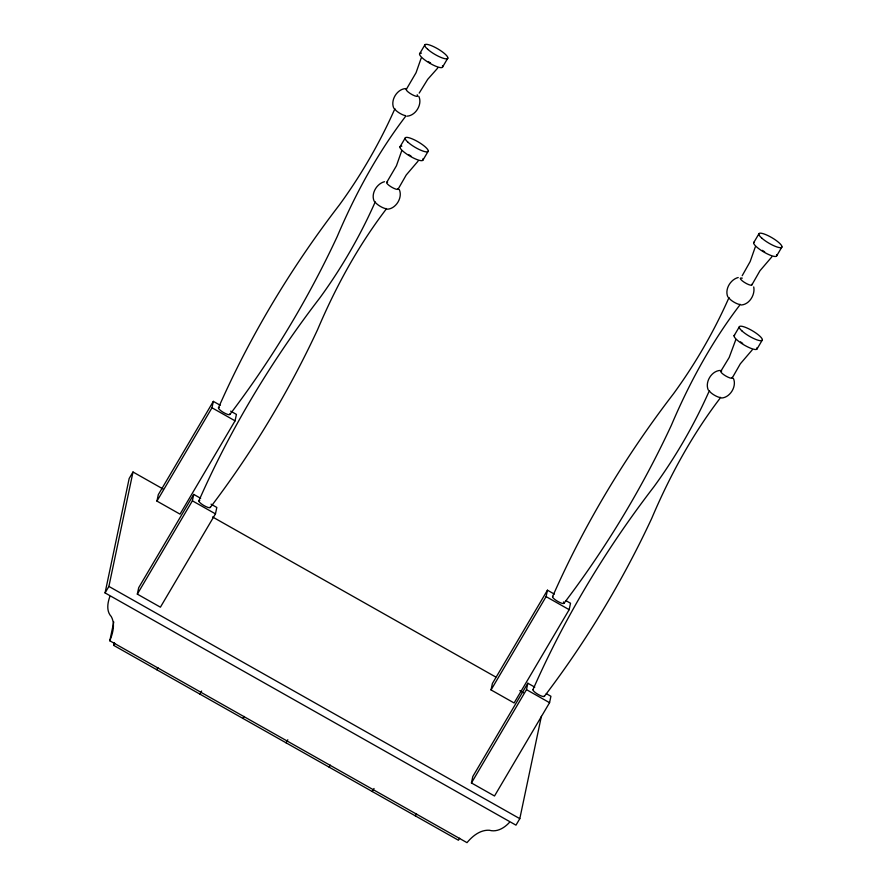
<?xml version="1.0" encoding="UTF-8"?>
<svg xmlns="http://www.w3.org/2000/svg" width="887" height="887" viewBox="0 0 887 887"><rect width="100%" height="100%" fill="white"/><g stroke="black" fill="none" stroke-linecap="round" stroke-linejoin="round"><path stroke-width="1.33" d="M541.369 716.363L519.804 818.668L515.979 825.154L105.065 592.915L129.169 478.492L133.006 472.006L163.13 489.036M105.065 592.915L108.89 586.418L133.006 472.006M509.426 822.426C504.459 827.926 496.942 832.472 489.302 830.243C480.233 829.755 472.483 836.053 466.994 842.65L109.811 640.78L113.78 621.964M459.632 838.215L458.435 840.233L113.636 645.359L114.201 642.698M211.039 504.182L216.816 507.442L215.463 513.861L160.414 607.174L137.33 594.124L138.694 587.704L193.732 494.392L200.662 498.306M230.653 411.147L236.419 414.406L235.066 420.837L180.017 514.138L156.944 501.1L158.296 494.669L213.335 401.367L220.264 405.281M137.33 594.124L192.379 500.822L193.732 494.392M156.944 501.1L211.982 407.787L213.335 401.367M546.303 693.656L550.916 696.273L549.563 702.692L494.514 795.994L471.44 782.955L472.793 776.524L527.843 683.223L534.761 687.137M565.906 600.632L570.518 603.238L569.166 609.668L514.116 702.97L491.043 689.931L492.396 683.5L547.445 590.199L554.364 594.113M471.44 782.955L526.49 689.654L527.843 683.223M491.043 689.931L546.093 596.618L547.445 590.199M421.203 58.054L416.047 72.745L406.235 89.509M401.6 151.089L396.445 165.769L386.632 182.534M755.314 246.885L750.158 261.576L742.208 275.691M735.711 339.921L729.169 357.516L720.743 371.365M109.844 596.596C107.538 602.96 106.185 611.176 111.285 616.598C115.41 624.16 112.815 633.296 109.811 640.78M218.435 407.843C250.267 335.585 291.258 267.486 339.399 204.93C361.242 174.95 379.913 142.652 394.903 108.713A6.641 1.563 30.5 0 0 398.851 112.682A6.641 1.563 30.5 0 0 405.503 115.609M198.832 500.867C230.664 428.621 271.655 360.521 319.797 297.965C341.639 267.985 360.31 235.687 375.301 201.748A6.641 1.563 30.5 0 0 375.412 202.269M552.534 596.674C584.367 524.417 625.368 456.317 673.499 393.761C695.353 363.781 714.024 331.483 729.014 297.544A6.641 1.563 30.5 0 0 733.693 301.968A6.641 1.563 30.5 0 0 740.268 304.374M532.932 689.698C564.764 617.441 605.766 549.341 653.896 486.797C675.75 456.805 694.421 424.507 709.412 390.579A6.641 1.563 30.5 0 0 714.09 395.003A6.641 1.563 30.5 0 0 720.665 397.398M398.174 189.053L406.224 174.994L418.099 161.101M751.888 284.86L759.926 270.79L771.812 256.897M732.274 377.884L740.323 363.814L752.209 349.921M419.185 93.124L427.711 79.331L437.712 68.066M419.573 53.874L424.751 45.082M442.646 66.913L447.835 58.121M399.959 146.898L405.148 138.117M113.636 645.359L114.822 643.341M423.044 159.948L428.233 151.156M156.733 669.718L157.93 667.7M199.83 694.077L201.626 691.051M242.938 718.437L244.125 716.419M286.035 742.796L287.82 739.769M329.132 767.155L330.33 765.137M372.241 791.514L374.026 788.488M415.338 815.874L416.524 813.856M753.673 242.705L758.862 233.913M776.746 255.744L781.935 246.952M734.07 335.729L739.259 326.937M757.143 348.779L762.332 339.987M405.692 116.241C377.585 153.063 355.277 193.998 337.204 236.574C307.922 299.429 271.91 359.146 229.966 414.362M386.089 209.277C357.982 246.098 335.674 287.022 317.601 329.609C288.319 392.464 252.307 452.17 210.363 507.386M739.802 305.073C711.684 341.894 689.376 382.829 671.304 425.405C642.033 488.26 606.021 547.978 564.077 603.193M720.189 398.108C692.082 434.918 669.774 475.853 651.701 518.429C622.43 581.295 586.418 641.002 544.474 696.217M384.503 181.713C376.82 183.598 370.655 193.721 374.203 201.271M738.217 277.52C730.533 279.394 724.369 289.517 727.905 297.067M405.791 88.567C397.099 88.922 390.136 100.331 393.806 108.236M406.889 116.175C415.582 115.82 422.545 104.422 418.886 96.506M387.286 209.21C395.979 208.855 402.942 197.446 399.272 189.541M741 305.006C749.327 304.696 755.358 294.684 753.728 286.933M720.288 370.422C711.607 370.777 704.633 382.186 708.303 390.092M721.397 398.03C730.079 397.686 737.053 386.277 733.383 378.361M211.982 407.787L235.066 420.837M546.093 596.618L569.166 609.668M192.379 500.822L215.463 513.861M526.49 689.654L549.563 702.692M212.536 516.955L495.722 677.003M519.815 690.629L523.43 692.669M108.89 586.418L519.804 818.668M417.178 94.787A6.641 1.563 30.5 0 1 412.422 94.787A6.641 1.563 30.5 0 1 406.523 89.199M442.425 65.86A13.294 3.116 30.5 0 1 428.931 62.733A13.294 3.116 30.5 0 1 421.458 53.142M430.561 62.966A10.655 2.506 30.5 0 1 428.188 61.536M229.866 413.83A6.641 1.563 30.5 0 1 223.114 412.267A6.641 1.563 30.5 0 1 219.377 407.477M732.174 377.363A6.641 1.563 30.5 0 1 725.422 375.789A6.641 1.563 30.5 0 1 721.685 370.999M756.933 347.726A13.294 3.116 30.5 0 1 744.936 345.464A13.294 3.116 30.5 0 1 734.636 335.12M742.685 343.391A10.655 2.506 30.5 0 1 740.512 341.872M544.363 695.696A6.641 1.563 30.5 0 1 538.365 694.565A6.641 1.563 30.5 0 1 533.22 689.399M386.555 208.567A6.641 1.563 30.5 0 1 381.488 207.026A6.641 1.563 30.5 0 1 375.911 202.99M398.063 188.532A6.641 1.563 30.5 0 1 391.311 186.969A6.641 1.563 30.5 0 1 387.575 182.168M422.822 158.895A13.294 3.116 30.5 0 1 409.328 155.757A13.294 3.116 30.5 0 1 401.844 146.167M410.958 156.001A10.655 2.506 30.5 0 1 408.585 154.56M210.252 506.865A6.641 1.563 30.5 0 1 203.511 505.302A6.641 1.563 30.5 0 1 199.775 500.501M751.777 284.328A6.641 1.563 30.5 0 1 744.293 282.31A6.641 1.563 30.5 0 1 742.275 278.152M776.535 254.691A13.294 3.116 30.5 0 1 764.539 252.44A13.294 3.116 30.5 0 1 754.238 242.096M764.672 251.797A10.655 2.506 30.5 0 1 762.299 250.356M563.467 601.951A6.641 1.563 30.5 0 1 558.721 601.951A6.641 1.563 30.5 0 1 552.823 596.363M427.656 49.262A13.294 3.116 30.5 0 0 447.27 58.73A13.294 3.116 30.5 0 0 433.965 46.811A13.294 3.116 30.5 0 0 427.656 49.262M742.153 331.117A13.294 3.116 30.5 0 0 761.767 340.597A13.294 3.116 30.5 0 0 748.462 328.667A13.294 3.116 30.5 0 0 742.153 331.117M408.053 142.297A13.294 3.116 30.5 0 0 427.656 151.766A13.294 3.116 30.5 0 0 414.362 139.847A13.294 3.116 30.5 0 0 408.053 142.297M761.756 238.093A13.294 3.116 30.5 0 0 781.369 247.562A13.294 3.116 30.5 0 0 768.064 235.643A13.294 3.116 30.5 0 0 761.756 238.093"/></g></svg>
